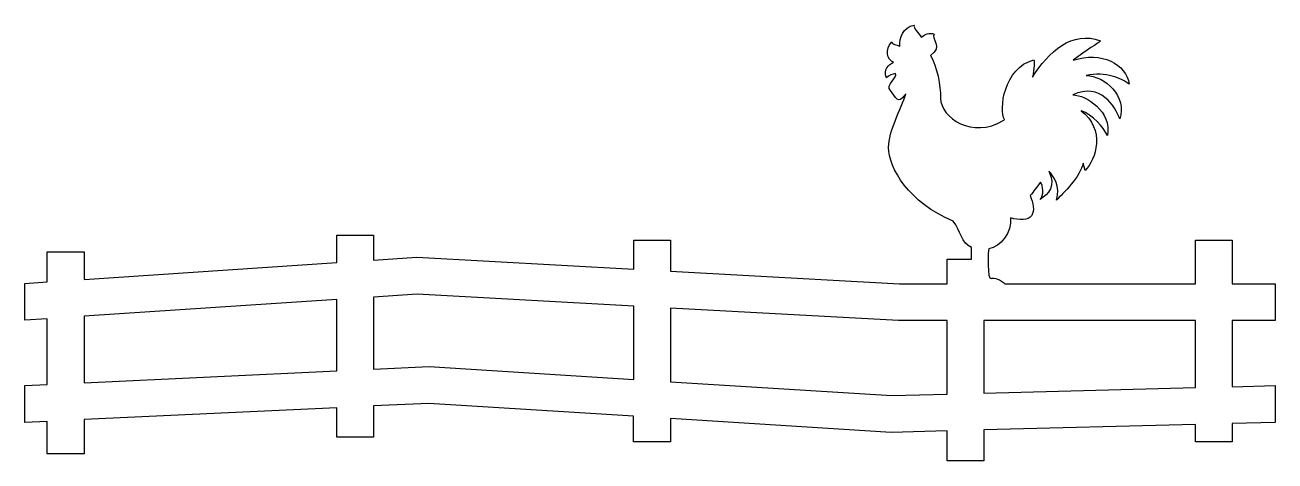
# Model space of a CAD drawing. Header units: centimetres. Extents: x -4.05 to 4.05, y -1.41 to 1.41.
import ezdxf

# ---------------------------------------------------------------- set-up
doc = ezdxf.new("R2010")
doc.units = ezdxf.units.CM
doc.header["$MEASUREMENT"] = 0
doc.layers.add('Layer 1', color=7, linetype='Continuous')

msp = doc.modelspace()

# ---------------------------------------------------------------- linework, layer by layer
at = {"layer": 'Layer 1', "color": 219}
for points, knots in [([(4.04813, -0.92292), (4.04813, -0.92292), (3.7704, -0.93009), (3.7704, -0.93009), (3.7704, -0.93009), (3.7704, -0.93009), (3.77039, -0.50255), (3.77039, -0.50255), (3.77039, -0.50255), (3.77039, -0.50255), (4.04813, -0.50255), (4.04813, -0.50255), (4.04813, -0.50255), (4.04813, -0.50255), (4.04813, -0.26442), (4.04813, -0.26442), (4.04813, -0.26442), (4.04813, -0.26442), (3.77039, -0.26442), (3.77039, -0.26442), (3.77039, -0.26442), (3.77039, -0.26442), (3.77039, 0.0191), (3.77039, 0.0191), (3.77039, 0.0191), (3.77039, 0.0191), (3.53227, 0.0191), (3.53227, 0.0191), (3.53227, 0.0191), (3.53227, 0.0191), (3.53227, -0.26443), (3.53227, -0.26443), (3.53227, -0.26443), (3.53227, -0.26443), (2.29836, -0.26442), (2.29836, -0.26442), (2.29836, -0.26442), (2.27521, -0.23897), (2.22724, -0.21896), (2.20898, -0.23024), (2.20898, -0.23024), (2.18564, -0.24466), (2.18599, -0.04678), (2.19559, -0.03675), (2.19559, -0.03675), (2.19559, -0.03675), (2.19559, -0.0367), (2.19559, -0.0367), (2.19559, -0.0367), (2.26891, -0.0272), (2.34585, 0.07064), (2.33434, 0.16184), (2.33434, 0.16184), (2.39083, 0.14747), (2.45097, 0.14303), (2.47211, 0.17756), (2.47211, 0.17756), (2.49116, 0.20857), (2.48481, 0.25879), (2.46158, 0.30676), (2.46158, 0.30676), (2.48433, 0.3342), (2.50669, 0.36333), (2.52913, 0.39328), (2.52913, 0.39328), (2.54831, 0.37404), (2.55106, 0.30578), (2.52736, 0.28213), (2.52736, 0.28213), (2.58261, 0.31568), (2.63195, 0.36889), (2.58261, 0.46559), (2.58261, 0.46559), (2.61518, 0.43307), (2.65955, 0.36497), (2.63195, 0.27821), (2.63195, 0.27821), (2.67518, 0.31784), (2.78718, 0.43111), (2.80644, 0.51681), (2.80644, 0.51681), (2.80644, 0.51681), (2.81935, 0.46958), (2.81935, 0.46958), (2.81935, 0.46958), (2.88838, 0.53861), (2.9522, 0.7362), (2.79181, 0.85648), (2.79181, 0.85648), (2.8701, 0.82899), (2.93474, 0.75022), (2.96337, 0.69643), (2.96337, 0.69643), (2.99097, 0.85026), (2.82727, 0.95863), (2.73874, 0.95863), (2.73874, 0.95863), (2.91778, 1.04208), (3.01301, 0.88309), (3.0423, 0.80292), (3.0423, 0.80292), (3.0936, 0.94693), (2.94665, 1.08338), (2.82476, 1.08338), (2.82476, 1.08338), (2.82476, 1.08338), (2.82476, 1.08343), (2.82476, 1.08343), (2.82476, 1.08343), (2.95184, 1.1132), (3.05643, 1.06369), (3.10345, 1.02781), (3.10345, 1.02781), (3.08763, 1.15804), (2.92197, 1.24286), (2.74065, 1.18341), (2.74065, 1.18341), (2.8273, 1.24969), (2.90308, 1.29303), (2.91803, 1.30798), (2.91803, 1.30798), (2.73653, 1.37897), (2.57873, 1.23699), (2.47715, 1.07266), (2.47715, 1.07266), (2.48895, 1.12976), (2.49183, 1.17487), (2.48596, 1.18564), (2.48596, 1.18564), (2.29064, 1.13436), (2.25911, 0.86015), (2.29599, 0.79855), (2.29599, 0.79855), (2.29599, 0.79855), (2.29599, 0.79852), (2.29599, 0.79852), (2.29599, 0.79852), (2.29284, 0.7968), (2.28977, 0.79495), (2.2867, 0.79304), (2.2867, 0.79304), (2.09138, 0.67273), (1.88228, 0.80886), (1.88228, 0.93705), (1.88228, 0.93705), (1.88228, 1.01817), (1.86043, 1.14247), (1.81616, 1.21399), (1.81616, 1.21399), (1.90199, 1.26802), (1.81616, 1.3267), (1.84087, 1.35134), (1.84087, 1.35134), (1.80965, 1.36489), (1.77769, 1.35129), (1.75895, 1.33097), (1.75895, 1.33097), (1.73908, 1.36182), (1.70341, 1.39092), (1.71013, 1.41101), (1.71013, 1.41101), (1.63859, 1.3963), (1.61242, 1.32481), (1.61827, 1.27499), (1.61827, 1.27499), (1.59581, 1.28597), (1.5666, 1.28258), (1.5666, 1.302), (1.5666, 1.302), (1.51929, 1.25464), (1.53506, 1.18167), (1.57808, 1.17011), (1.57808, 1.17011), (1.54612, 1.15707), (1.51048, 1.12211), (1.53114, 1.06922), (1.53114, 1.06922), (1.54725, 1.08533), (1.56972, 1.09309), (1.58967, 1.09666), (1.58967, 1.09666), (1.61179, 1.07454), (1.52027, 1.02287), (1.55678, 0.98638), (1.55678, 0.98638), (1.59329, 0.94984), (1.60269, 0.88428), (1.65669, 0.9649), (1.65669, 0.9649), (1.62605, 0.8701), (1.54496, 0.7223), (1.54496, 0.61941), (1.54496, 0.61941), (1.54496, 0.48593), (1.67762, 0.25849), (1.96435, 0.14186), (1.96435, 0.14186), (2.01176, 0.07881), (2.01856, -0.003), (2.08159, -0.02909), (2.08159, -0.02909), (2.08159, -0.02909), (2.08159, -0.02914), (2.08159, -0.02914), (2.08159, -0.02914), (2.08159, -0.04967), (2.08188, -0.07637), (2.08201, -0.10391), (2.08201, -0.10391), (2.08201, -0.10391), (1.92402, -0.1039), (1.92402, -0.1039), (1.92402, -0.1039), (1.92402, -0.1039), (1.92402, -0.26442), (1.92402, -0.26442), (1.92402, -0.26442), (1.92402, -0.26442), (1.61525, -0.26442), (1.61525, -0.26442), (1.61525, -0.26442), (1.61525, -0.26442), (0.13234, -0.18272), (0.13234, -0.18272), (0.13234, -0.18272), (0.13234, -0.18272), (0.13234, 0.0191), (0.13234, 0.0191), (0.13234, 0.0191), (0.13234, 0.0191), (-0.10578, 0.0191), (-0.10578, 0.0191), (-0.10578, 0.0191), (-0.10578, 0.0191), (-0.10578, -0.16963), (-0.10578, -0.16963), (-0.10578, -0.16963), (-0.10578, -0.16963), (-1.50977, -0.09227), (-1.50977, -0.09227), (-1.50977, -0.09227), (-1.50977, -0.09227), (-1.78983, -0.11092), (-1.78983, -0.11092), (-1.78983, -0.11092), (-1.78983, -0.11092), (-1.78983, 0.05061), (-1.78983, 0.05061), (-1.78983, 0.05061), (-1.78983, 0.05061), (-2.02795, 0.05061), (-2.02795, 0.05061), (-2.02795, 0.05061), (-2.02795, 0.05061), (-2.02795, -0.12679), (-2.02795, -0.12679), (-2.02795, -0.12679), (-2.02795, -0.12679), (-3.66585, -0.23593), (-3.66585, -0.23593), (-3.66585, -0.23593), (-3.66585, -0.23593), (-3.66585, -0.05781), (-3.66585, -0.05781), (-3.66585, -0.05781), (-3.66585, -0.05781), (-3.90398, -0.05781), (-3.90398, -0.05781), (-3.90398, -0.05781), (-3.90398, -0.05781), (-3.90398, -0.2518), (-3.90398, -0.2518), (-3.90398, -0.2518), (-3.90398, -0.2518), (-4.04813, -0.26138), (-4.04813, -0.26138), (-4.04813, -0.26138), (-4.04813, -0.26138), (-4.04813, -0.49953), (-4.04813, -0.49953), (-4.04813, -0.49953), (-4.04813, -0.49953), (-3.90401, -0.49043), (-3.90401, -0.49043), (-3.90401, -0.49043), (-3.90401, -0.49043), (-3.90401, -0.91599), (-3.90401, -0.91599), (-3.90401, -0.91599), (-3.90401, -0.91599), (-4.04813, -0.92276), (-4.04813, -0.92276), (-4.04813, -0.92276), (-4.04813, -0.92276), (-4.04813, -1.16089), (-4.04813, -1.16089), (-4.04813, -1.16089), (-4.04813, -1.16089), (-3.90401, -1.15438), (-3.90401, -1.15438), (-3.90401, -1.15438), (-3.90401, -1.15438), (-3.90401, -1.36486), (-3.90401, -1.36486), (-3.90401, -1.36486), (-3.90401, -1.36486), (-3.66588, -1.36485), (-3.66588, -1.36485), (-3.66588, -1.36485), (-3.66588, -1.36485), (-3.66588, -1.14316), (-3.66588, -1.14316), (-3.66588, -1.14316), (-3.66588, -1.14316), (-2.02798, -1.06622), (-2.02798, -1.06622), (-2.02798, -1.06622), (-2.02798, -1.06622), (-2.02798, -1.25648), (-2.02798, -1.25648), (-2.02798, -1.25648), (-2.02798, -1.25648), (-1.78985, -1.25648), (-1.78985, -1.25648), (-1.78985, -1.25648), (-1.78985, -1.25648), (-1.78985, -1.05505), (-1.78985, -1.05505), (-1.78985, -1.05505), (-1.78985, -1.05505), (-1.43314, -1.03828), (-1.43314, -1.03828), (-1.43314, -1.03828), (-1.43314, -1.03828), (-0.1058, -1.12141), (-0.1058, -1.12141), (-0.1058, -1.12141), (-0.1058, -1.12141), (-0.1058, -1.28797), (-0.1058, -1.28797), (-0.1058, -1.28797), (-0.1058, -1.28797), (0.13232, -1.28797), (0.13232, -1.28797), (0.13232, -1.28797), (0.13232, -1.28797), (0.13232, -1.13636), (0.13232, -1.13636), (0.13232, -1.13636), (0.13232, -1.13636), (1.56171, -1.22587), (1.56171, -1.22587), (1.56171, -1.22587), (1.56171, -1.22587), (1.92398, -1.21642), (1.92398, -1.21642), (1.92398, -1.21642), (1.92398, -1.21642), (1.92398, -1.41102), (1.92398, -1.41102), (1.92398, -1.41102), (1.92398, -1.41102), (2.1621, -1.41102), (2.1621, -1.41102), (2.1621, -1.41102), (2.1621, -1.41102), (2.1621, -1.2102), (2.1621, -1.2102), (2.1621, -1.2102), (2.1621, -1.2102), (3.53222, -1.17448), (3.53222, -1.17448), (3.53222, -1.17448), (3.53222, -1.17448), (3.53222, -1.28796), (3.53222, -1.28796), (3.53222, -1.28796), (3.53222, -1.28796), (3.77034, -1.28797), (3.77034, -1.28797), (3.77034, -1.28797), (3.77034, -1.28797), (3.77034, -1.1683), (3.77034, -1.1683), (3.77034, -1.1683), (3.77034, -1.1683), (4.04813, -1.16097), (4.04813, -1.16097), (4.04813, -1.16097), (4.04813, -1.16097), (4.04813, -0.92292), (4.04813, -0.92292)], [0, 0, 0, 0, 0.010101, 0.010101, 0.010101, 0.010101, 0.020202, 0.020202, 0.020202, 0.020202, 0.030303, 0.030303, 0.030303, 0.030303, 0.040404, 0.040404, 0.040404, 0.040404, 0.0505051, 0.0505051, 0.0505051, 0.0505051, 0.0606061, 0.0606061, 0.0606061, 0.0606061, 0.0707071, 0.0707071, 0.0707071, 0.0707071, 0.0808081, 0.0808081, 0.0808081, 0.0808081, 0.0909091, 0.0909091, 0.0909091, 0.0909091, 0.1010101, 0.1010101, 0.1010101, 0.1010101, 0.1111111, 0.1111111, 0.1111111, 0.1111111, 0.1212121, 0.1212121, 0.1212121, 0.1212121, 0.1313131, 0.1313131, 0.1313131, 0.1313131, 0.1414141, 0.1414141, 0.1414141, 0.1414141, 0.1515152, 0.1515152, 0.1515152, 0.1515152, 0.1616162, 0.1616162, 0.1616162, 0.1616162, 0.1717172, 0.1717172, 0.1717172, 0.1717172, 0.1818182, 0.1818182, 0.1818182, 0.1818182, 0.1919192, 0.1919192, 0.1919192, 0.1919192, 0.2020202, 0.2020202, 0.2020202, 0.2020202, 0.2121212, 0.2121212, 0.2121212, 0.2121212, 0.2222222, 0.2222222, 0.2222222, 0.2222222, 0.2323232, 0.2323232, 0.2323232, 0.2323232, 0.2424242, 0.2424242, 0.2424242, 0.2424242, 0.2525253, 0.2525253, 0.2525253, 0.2525253, 0.2626263, 0.2626263, 0.2626263, 0.2626263, 0.2727273, 0.2727273, 0.2727273, 0.2727273, 0.2828283, 0.2828283, 0.2828283, 0.2828283, 0.2929293, 0.2929293, 0.2929293, 0.2929293, 0.3030303, 0.3030303, 0.3030303, 0.3030303, 0.3131313, 0.3131313, 0.3131313, 0.3131313, 0.3232323, 0.3232323, 0.3232323, 0.3232323, 0.3333333, 0.3333333, 0.3333333, 0.3333333, 0.3434343, 0.3434343, 0.3434343, 0.3434343, 0.3535354, 0.3535354, 0.3535354, 0.3535354, 0.3636364, 0.3636364, 0.3636364, 0.3636364, 0.3737374, 0.3737374, 0.3737374, 0.3737374, 0.3838384, 0.3838384, 0.3838384, 0.3838384, 0.3939394, 0.3939394, 0.3939394, 0.3939394, 0.4040404, 0.4040404, 0.4040404, 0.4040404, 0.4141414, 0.4141414, 0.4141414, 0.4141414, 0.4242424, 0.4242424, 0.4242424, 0.4242424, 0.4343434, 0.4343434, 0.4343434, 0.4343434, 0.4444444, 0.4444444, 0.4444444, 0.4444444, 0.4545455, 0.4545455, 0.4545455, 0.4545455, 0.4646465, 0.4646465, 0.4646465, 0.4646465, 0.4747475, 0.4747475, 0.4747475, 0.4747475, 0.4848485, 0.4848485, 0.4848485, 0.4848485, 0.4949495, 0.4949495, 0.4949495, 0.4949495, 0.5050505, 0.5050505, 0.5050505, 0.5050505, 0.5151515, 0.5151515, 0.5151515, 0.5151515, 0.5252525, 0.5252525, 0.5252525, 0.5252525, 0.5353535, 0.5353535, 0.5353535, 0.5353535, 0.5454545, 0.5454545, 0.5454545, 0.5454545, 0.5555556, 0.5555556, 0.5555556, 0.5555556, 0.5656566, 0.5656566, 0.5656566, 0.5656566, 0.5757576, 0.5757576, 0.5757576, 0.5757576, 0.5858586, 0.5858586, 0.5858586, 0.5858586, 0.5959596, 0.5959596, 0.5959596, 0.5959596, 0.6060606, 0.6060606, 0.6060606, 0.6060606, 0.6161616, 0.6161616, 0.6161616, 0.6161616, 0.6262626, 0.6262626, 0.6262626, 0.6262626, 0.6363636, 0.6363636, 0.6363636, 0.6363636, 0.6464646, 0.6464646, 0.6464646, 0.6464646, 0.6565657, 0.6565657, 0.6565657, 0.6565657, 0.6666667, 0.6666667, 0.6666667, 0.6666667, 0.6767677, 0.6767677, 0.6767677, 0.6767677, 0.6868687, 0.6868687, 0.6868687, 0.6868687, 0.6969697, 0.6969697, 0.6969697, 0.6969697, 0.7070707, 0.7070707, 0.7070707, 0.7070707, 0.7171717, 0.7171717, 0.7171717, 0.7171717, 0.7272727, 0.7272727, 0.7272727, 0.7272727, 0.7373737, 0.7373737, 0.7373737, 0.7373737, 0.7474747, 0.7474747, 0.7474747, 0.7474747, 0.7575758, 0.7575758, 0.7575758, 0.7575758, 0.7676768, 0.7676768, 0.7676768, 0.7676768, 0.7777778, 0.7777778, 0.7777778, 0.7777778, 0.7878788, 0.7878788, 0.7878788, 0.7878788, 0.7979798, 0.7979798, 0.7979798, 0.7979798, 0.8080808, 0.8080808, 0.8080808, 0.8080808, 0.8181818, 0.8181818, 0.8181818, 0.8181818, 0.8282828, 0.8282828, 0.8282828, 0.8282828, 0.8383838, 0.8383838, 0.8383838, 0.8383838, 0.8484848, 0.8484848, 0.8484848, 0.8484848, 0.8585859, 0.8585859, 0.8585859, 0.8585859, 0.8686869, 0.8686869, 0.8686869, 0.8686869, 0.8787879, 0.8787879, 0.8787879, 0.8787879, 0.8888889, 0.8888889, 0.8888889, 0.8888889, 0.8989899, 0.8989899, 0.8989899, 0.8989899, 0.9090909, 0.9090909, 0.9090909, 0.9090909, 0.9191919, 0.9191919, 0.9191919, 0.9191919, 0.9292929, 0.9292929, 0.9292929, 0.9292929, 0.9393939, 0.9393939, 0.9393939, 0.9393939, 0.9494949, 0.9494949, 0.9494949, 0.9494949, 0.959596, 0.959596, 0.959596, 0.959596, 0.969697, 0.969697, 0.969697, 0.969697, 0.979798, 0.979798, 0.979798, 0.979798, 1, 1, 1, 1]), ([(-2.02795, -0.82783), (-2.02795, -0.82783), (-3.66585, -0.90477), (-3.66585, -0.90477), (-3.66585, -0.90477), (-3.66585, -0.90477), (-3.66585, -0.47456), (-3.66585, -0.47456), (-3.66585, -0.47456), (-3.66585, -0.47456), (-2.02795, -0.36545), (-2.02795, -0.36545), (-2.02795, -0.36545), (-2.02795, -0.36545), (-2.02795, -0.82783), (-2.02795, -0.82783)], [0, 0, 0, 0, 0.2, 0.2, 0.2, 0.2, 0.4, 0.4, 0.4, 0.4, 0.6, 0.6, 0.6, 0.6, 1, 1, 1, 1]), ([(-0.10578, -0.88281), (-0.10578, -0.88281), (-1.43126, -0.79978), (-1.43126, -0.79978), (-1.43126, -0.79978), (-1.43126, -0.79978), (-1.78985, -0.81663), (-1.78985, -0.81663), (-1.78985, -0.81663), (-1.78985, -0.81663), (-1.78985, -0.34957), (-1.78985, -0.34957), (-1.78985, -0.34957), (-1.78985, -0.34957), (-1.50841, -0.33084), (-1.50841, -0.33084), (-1.50841, -0.33084), (-1.50841, -0.33084), (-0.10577, -0.40812), (-0.10577, -0.40812), (-0.10577, -0.40812), (-0.10577, -0.40812), (-0.10578, -0.88281), (-0.10578, -0.88281)], [0, 0, 0, 0, 0.1428571, 0.1428571, 0.1428571, 0.1428571, 0.2857143, 0.2857143, 0.2857143, 0.2857143, 0.4285714, 0.4285714, 0.4285714, 0.4285714, 0.5714286, 0.5714286, 0.5714286, 0.5714286, 0.7142857, 0.7142857, 0.7142857, 0.7142857, 1, 1, 1, 1]), ([(1.92402, -0.97822), (1.92402, -0.97822), (1.56609, -0.98753), (1.56609, -0.98753), (1.56609, -0.98753), (1.56609, -0.98753), (0.13237, -0.89773), (0.13237, -0.89773), (0.13237, -0.89773), (0.13237, -0.89773), (0.13237, -0.42122), (0.13237, -0.42122), (0.13237, -0.42122), (0.13237, -0.42122), (1.60872, -0.50255), (1.60872, -0.50255), (1.60872, -0.50255), (1.60872, -0.50255), (1.92405, -0.50255), (1.92405, -0.50255), (1.92405, -0.50255), (1.92405, -0.50255), (1.92405, -0.97822), (1.92405, -0.97822), (1.92405, -0.97822), (1.92405, -0.97822), (1.92402, -0.97822), (1.92402, -0.97822)], [0, 0, 0, 0, 0.125, 0.125, 0.125, 0.125, 0.25, 0.25, 0.25, 0.25, 0.375, 0.375, 0.375, 0.375, 0.5, 0.5, 0.5, 0.5, 0.625, 0.625, 0.625, 0.625, 0.75, 0.75, 0.75, 0.75, 1, 1, 1, 1]), ([(3.53227, -0.93628), (3.53227, -0.93628), (2.16215, -0.972), (2.16215, -0.972), (2.16215, -0.972), (2.16215, -0.972), (2.16215, -0.50255), (2.16215, -0.50255), (2.16215, -0.50255), (2.16215, -0.50255), (3.53227, -0.50255), (3.53227, -0.50255), (3.53227, -0.50255), (3.53227, -0.50255), (3.53227, -0.93628), (3.53227, -0.93628)], [0, 0, 0, 0, 0.2, 0.2, 0.2, 0.2, 0.4, 0.4, 0.4, 0.4, 0.6, 0.6, 0.6, 0.6, 1, 1, 1, 1])]:
    msp.add_open_spline(points, degree=3, knots=knots, dxfattribs=at)

doc.saveas('drawing.dxf')
